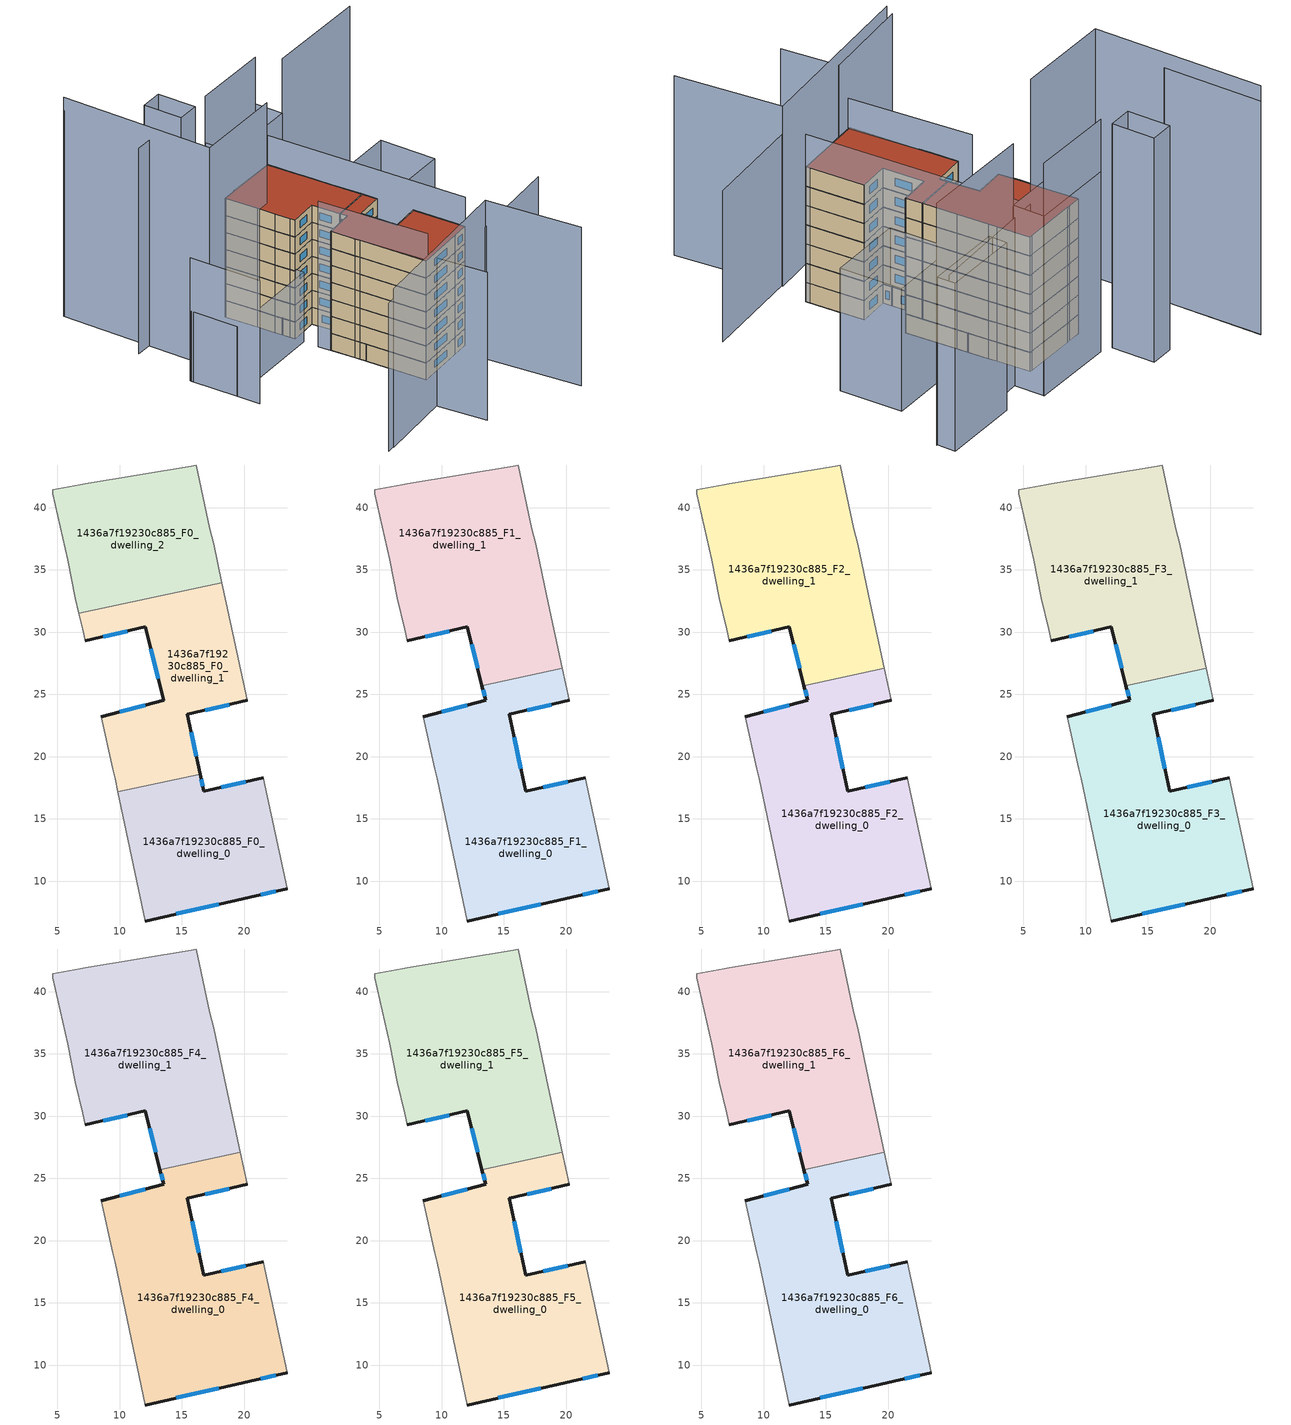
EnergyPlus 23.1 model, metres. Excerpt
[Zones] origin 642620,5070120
1436a7f19230c885_F0_dwelling_0
 floor ground (EU_floor_Construction): 23.44,9.39 21.55,18.3 16.74,17.2 16.45,18.57 9.85,17.16 12.04,6.79 20.44,8.69 z0
 wall outside (EU_wall_Construction): 23.44,9.39 20.44,8.69 12.04,6.79 / 16.45,18.57 16.74,17.2 21.55,18.3 z0:3
 wall adiabatic (EU_wall_Construction): 12.04,6.79 9.85,17.16 / 21.55,18.3 23.44,9.39 z0:3
 wall to 1436a7f19230c885_F0_dwelling_1 (EU_wall_Construction): 9.85,17.16 16.45,18.57 z0:3
 window (EU_Window_Construction): 22.55,9.18 21.33,8.9 / 17.95,8.13 14.53,7.36 / 16.54,18.16 16.66,17.61 / 18.17,17.53 20.12,17.97 z0.89:2.11
1436a7f19230c885_F0_dwelling_1
 floor ground (EU_floor_Construction): 16.45,18.57 15.44,23.4 20.24,24.5 18.55,32.31 18.2,33.96 6.73,31.51 7.04,30.21 7.24,29.31 12.04,30.41 13.54,24.51 8.54,23.21 9.44,19 9.64,18.2 9.85,17.16 z0
 wall outside (EU_wall_Construction): 8.54,23.21 13.54,24.51 12.04,30.41 7.24,29.31 / 20.24,24.5 15.44,23.4 16.45,18.57 z0:3
 wall adiabatic (EU_wall_Construction): 7.24,29.31 7.04,30.21 6.73,31.51 / 18.2,33.96 18.55,32.31 20.24,24.5 / 9.85,17.16 9.64,18.2 9.44,19 8.54,23.21 z0:3
 wall to 1436a7f19230c885_F0_dwelling_2 (EU_wall_Construction): 6.73,31.51 18.2,33.96 z0:3
 window (EU_Window_Construction): 10.02,23.59 12.06,24.12 / 13.1,26.26 12.49,28.66 / 10.61,30.08 8.66,29.64 / 18.82,24.18 16.87,23.73 / 15.74,21.97 16.15,20.01 z0.89:2.11
1436a7f19230c885_F0_dwelling_2
 floor ground (EU_floor_Construction): 18.2,33.96 17.55,37.11 17.25,38.31 16.15,43.42 15.75,43.32 7.24,41.92 6.84,41.82 4.64,41.42 4.64,41.12 5.84,35.82 6.44,32.71 6.73,31.51 z0
 wall adiabatic (EU_wall_Construction): 6.73,31.51 6.44,32.71 5.84,35.82 4.64,41.12 4.64,41.42 6.84,41.82 7.24,41.92 15.75,43.32 16.15,43.42 17.25,38.31 17.55,37.11 18.2,33.96 z0:3
1436a7f19230c885_F1_dwelling_0
 floor to 1436a7f19230c885_F0_dwelling_0 (EU_floor_Construction): 23.44,9.39 21.55,18.3 16.74,17.2 16.45,18.57 9.86,17.16 12.04,6.79 20.44,8.69 z3
 floor to 1436a7f19230c885_F0_dwelling_1 (EU_floor_Construction): 16.45,18.57 15.44,23.4 20.24,24.5 19.68,27.08 13.24,25.71 13.54,24.51 8.54,23.21 9.44,19 9.64,18.2 9.86,17.16 z3
 wall outside (EU_wall_Construction): 23.44,9.39 20.44,8.69 12.04,6.79 / 8.54,23.21 13.54,24.51 13.24,25.71 / 20.24,24.5 15.44,23.4 16.74,17.2 21.55,18.3 z3:6
 wall adiabatic (EU_wall_Construction): 12.04,6.79 9.64,18.2 9.44,19 8.54,23.21 / 19.68,27.08 20.24,24.5 / 21.55,18.3 23.44,9.39 z3:6
 wall to 1436a7f19230c885_F1_dwelling_1 (EU_wall_Construction): 13.24,25.71 19.68,27.08 z3:6
 window (EU_Window_Construction): 22.55,9.18 21.33,8.9 / 17.95,8.13 14.53,7.36 / 10.02,23.59 12.06,24.12 / 13.45,24.86 13.33,25.35 / 18.82,24.18 16.87,23.73 / 15.83,21.56 16.36,19.04 / 18.17,17.53 20.12,17.97 z3.89:5.11
1436a7f19230c885_F1_dwelling_1
 floor to 1436a7f19230c885_F0_dwelling_1 (EU_floor_Construction): 19.68,27.08 18.55,32.31 18.2,33.96 6.73,31.51 7.04,30.21 7.24,29.31 12.04,30.41 13.24,25.71 z3
 floor to 1436a7f19230c885_F0_dwelling_2 (EU_floor_Construction): 18.2,33.96 17.55,37.11 17.25,38.31 16.15,43.42 15.75,43.32 7.24,41.92 6.84,41.82 4.64,41.42 4.64,41.12 5.84,35.82 6.44,32.71 6.73,31.51 z3
 wall outside (EU_wall_Construction): 13.24,25.71 12.04,30.41 7.24,29.31 z3:6
 wall adiabatic (EU_wall_Construction): 7.24,29.31 7.04,30.21 6.44,32.71 5.84,35.82 4.64,41.12 4.64,41.42 6.84,41.82 7.24,41.92 15.75,43.32 16.15,43.42 17.25,38.31 17.55,37.11 18.55,32.31 19.68,27.08 z3:6
 window (EU_Window_Construction): 12.88,27.1 12.4,29.01 / 10.61,30.08 8.66,29.64 z3.89:5.11
1436a7f19230c885_F2_dwelling_0
 floor to 1436a7f19230c885_F1_dwelling_0 (EU_floor_Construction): 23.44,9.39 21.55,18.3 16.74,17.2 15.44,23.4 20.24,24.5 19.68,27.08 13.24,25.71 13.54,24.51 8.54,23.21 9.44,19 9.64,18.2 12.04,6.79 20.44,8.69 z6
 wall outside (EU_wall_Construction): 23.44,9.39 20.44,8.69 12.04,6.79 / 8.54,23.21 13.54,24.51 13.24,25.71 / 20.24,24.5 15.44,23.4 16.74,17.2 21.55,18.3 z6:9
 wall adiabatic (EU_wall_Construction): 12.04,6.79 9.64,18.2 9.44,19 8.54,23.21 / 19.68,27.08 20.24,24.5 / 21.55,18.3 23.44,9.39 z6:9
 wall to 1436a7f19230c885_F2_dwelling_1 (EU_wall_Construction): 13.24,25.71 19.68,27.08 z6:9
 window (EU_Window_Construction): 22.55,9.18 21.33,8.9 / 17.95,8.13 14.53,7.36 / 10.02,23.59 12.06,24.12 / 13.45,24.86 13.33,25.35 / 18.82,24.18 16.87,23.73 / 15.83,21.56 16.36,19.04 / 18.17,17.53 20.12,17.97 z6.89:8.11
1436a7f19230c885_F2_dwelling_1
 floor to 1436a7f19230c885_F1_dwelling_1 (EU_floor_Construction): 19.68,27.08 18.55,32.31 17.55,37.11 17.25,38.31 16.15,43.42 15.75,43.32 7.24,41.92 6.84,41.82 4.64,41.42 4.64,41.12 5.84,35.82 6.44,32.71 7.04,30.21 7.24,29.31 12.04,30.41 13.24,25.71 z6
 wall outside (EU_wall_Construction): 13.24,25.71 12.04,30.41 7.24,29.31 z6:9
 wall adiabatic (EU_wall_Construction): 7.24,29.31 7.04,30.21 6.44,32.71 5.84,35.82 4.64,41.12 4.64,41.42 6.84,41.82 7.24,41.92 15.75,43.32 16.15,43.42 17.25,38.31 17.55,37.11 18.55,32.31 19.68,27.08 z6:9
 window (EU_Window_Construction): 12.88,27.1 12.4,29.01 / 10.61,30.08 8.66,29.64 z6.89:8.11
1436a7f19230c885_F3_dwelling_0
 floor to 1436a7f19230c885_F2_dwelling_0 (EU_floor_Construction): 23.44,9.39 21.55,18.3 16.74,17.2 15.44,23.4 20.24,24.5 19.68,27.08 13.24,25.71 13.54,24.51 8.54,23.21 9.44,19 9.64,18.2 12.04,6.79 20.44,8.69 z9
 wall outside (EU_wall_Construction): 23.44,9.39 20.44,8.69 12.04,6.79 / 8.54,23.21 13.54,24.51 13.24,25.71 / 20.24,24.5 15.44,23.4 16.74,17.2 21.55,18.3 z9:12
 wall adiabatic (EU_wall_Construction): 12.04,6.79 9.64,18.2 9.44,19 8.54,23.21 / 19.68,27.08 20.24,24.5 / 21.55,18.3 23.44,9.39 z9:12
 wall to 1436a7f19230c885_F3_dwelling_1 (EU_wall_Construction): 13.24,25.71 19.68,27.08 z9:12
 window (EU_Window_Construction): 22.55,9.18 21.33,8.9 / 17.95,8.13 14.53,7.36 / 10.02,23.59 12.06,24.12 / 13.45,24.86 13.33,25.35 / 18.82,24.18 16.87,23.73 / 15.83,21.56 16.36,19.04 / 18.17,17.53 20.12,17.97 z9.89:11.11
1436a7f19230c885_F3_dwelling_1
 floor to 1436a7f19230c885_F2_dwelling_1 (EU_floor_Construction): 19.68,27.08 18.55,32.31 17.55,37.11 17.25,38.31 16.15,43.42 15.75,43.32 7.24,41.92 6.84,41.82 4.64,41.42 4.64,41.12 5.84,35.82 6.44,32.71 7.04,30.21 7.24,29.31 12.04,30.41 13.24,25.71 z9
 wall outside (EU_wall_Construction): 13.24,25.71 12.04,30.41 7.24,29.31 z9:12
 wall adiabatic (EU_wall_Construction): 7.24,29.31 7.04,30.21 6.44,32.71 5.84,35.82 4.64,41.12 4.64,41.42 6.84,41.82 7.24,41.92 15.75,43.32 16.15,43.42 17.25,38.31 17.55,37.11 18.55,32.31 19.68,27.08 z9:12
 window (EU_Window_Construction): 12.88,27.1 12.4,29.01 / 10.61,30.08 8.66,29.64 z9.89:11.11
1436a7f19230c885_F4_dwelling_0
 floor to 1436a7f19230c885_F3_dwelling_0 (EU_floor_Construction): 23.44,9.39 21.55,18.3 16.74,17.2 15.44,23.4 20.24,24.5 19.68,27.08 13.24,25.71 13.54,24.51 8.54,23.21 9.44,19 9.64,18.2 12.04,6.79 20.44,8.69 z12
 wall outside (EU_wall_Construction): 23.44,9.39 20.44,8.69 12.04,6.79 / 8.54,23.21 13.54,24.51 13.24,25.71 / 20.24,24.5 15.44,23.4 16.74,17.2 21.55,18.3 z12:15
 wall adiabatic (EU_wall_Construction): 12.04,6.79 9.64,18.2 9.44,19 8.54,23.21 / 19.68,27.08 20.24,24.5 / 21.55,18.3 23.44,9.39 z12:15
 wall to 1436a7f19230c885_F4_dwelling_1 (EU_wall_Construction): 13.24,25.71 19.68,27.08 z12:15
 window (EU_Window_Construction): 22.55,9.18 21.33,8.9 / 17.95,8.13 14.53,7.36 / 10.02,23.59 12.06,24.12 / 13.45,24.86 13.33,25.35 / 18.82,24.18 16.87,23.73 / 15.83,21.56 16.36,19.04 / 18.17,17.53 20.12,17.97 z12.89:14.11
1436a7f19230c885_F4_dwelling_1
 floor to 1436a7f19230c885_F3_dwelling_1 (EU_floor_Construction): 19.68,27.08 18.55,32.31 17.55,37.11 17.25,38.31 16.15,43.42 15.75,43.32 7.24,41.92 6.84,41.82 4.64,41.42 4.64,41.12 5.84,35.82 6.44,32.71 7.04,30.21 7.24,29.31 12.04,30.41 13.24,25.71 z12
 wall outside (EU_wall_Construction): 13.24,25.71 12.04,30.41 7.24,29.31 z12:15
 wall adiabatic (EU_wall_Construction): 7.24,29.31 7.04,30.21 6.44,32.71 5.84,35.82 4.64,41.12 4.64,41.42 6.84,41.82 7.24,41.92 15.75,43.32 16.15,43.42 17.25,38.31 17.55,37.11 18.55,32.31 19.68,27.08 z12:15
 window (EU_Window_Construction): 12.88,27.1 12.4,29.01 / 10.61,30.08 8.66,29.64 z12.89:14.11
1436a7f19230c885_F5_dwelling_0
 floor to 1436a7f19230c885_F4_dwelling_0 (EU_floor_Construction): 23.44,9.39 21.55,18.3 16.74,17.2 15.44,23.4 20.24,24.5 19.68,27.08 13.24,25.71 13.54,24.51 8.54,23.21 9.44,19 9.64,18.2 12.04,6.79 20.44,8.69 z15
 wall outside (EU_wall_Construction): 23.44,9.39 20.44,8.69 12.04,6.79 / 8.54,23.21 13.54,24.51 13.24,25.71 / 20.24,24.5 15.44,23.4 16.74,17.2 21.55,18.3 z15:18
 wall adiabatic (EU_wall_Construction): 12.04,6.79 9.64,18.2 9.44,19 8.54,23.21 / 19.68,27.08 20.24,24.5 / 21.55,18.3 23.44,9.39 z15:18
 wall to 1436a7f19230c885_F5_dwelling_1 (EU_wall_Construction): 13.24,25.71 19.68,27.08 z15:18
 window (EU_Window_Construction): 22.55,9.18 21.33,8.9 / 17.95,8.13 14.53,7.36 / 10.02,23.59 12.06,24.12 / 13.45,24.86 13.33,25.35 / 18.82,24.18 16.87,23.73 / 15.83,21.56 16.36,19.04 / 18.17,17.53 20.12,17.97 z15.89:17.11
1436a7f19230c885_F5_dwelling_1
 floor to 1436a7f19230c885_F4_dwelling_1 (EU_floor_Construction): 19.68,27.08 18.55,32.31 17.55,37.11 17.25,38.31 16.15,43.42 15.75,43.32 7.24,41.92 6.84,41.82 4.64,41.42 4.64,41.12 5.84,35.82 6.44,32.71 7.04,30.21 7.24,29.31 12.04,30.41 13.24,25.71 z15
 wall outside (EU_wall_Construction): 13.24,25.71 12.04,30.41 7.24,29.31 z15:18
 wall adiabatic (EU_wall_Construction): 7.24,29.31 7.04,30.21 6.44,32.71 5.84,35.82 4.64,41.12 4.64,41.42 6.84,41.82 7.24,41.92 15.75,43.32 16.15,43.42 17.25,38.31 17.55,37.11 18.55,32.31 19.68,27.08 z15:18
 window (EU_Window_Construction): 12.88,27.1 12.4,29.01 / 10.61,30.08 8.66,29.64 z15.89:17.11
1436a7f19230c885_F6_dwelling_0
 floor to 1436a7f19230c885_F5_dwelling_0 (EU_floor_Construction): 23.44,9.39 21.55,18.3 16.74,17.2 15.44,23.4 20.24,24.5 19.68,27.08 13.24,25.71 13.54,24.51 8.54,23.21 9.44,19 9.64,18.2 12.04,6.79 20.44,8.69 z18
 wall outside (EU_wall_Construction): 23.44,9.39 20.44,8.69 12.04,6.79 / 8.54,23.21 13.54,24.51 13.24,25.71 / 20.24,24.5 15.44,23.4 16.74,17.2 21.55,18.3 z18:21
 wall adiabatic (EU_wall_Construction): 12.04,6.79 9.64,18.2 9.44,19 8.54,23.21 / 19.68,27.08 20.24,24.5 / 21.55,18.3 23.44,9.39 z18:21
 wall to 1436a7f19230c885_F6_dwelling_1 (EU_wall_Construction): 13.24,25.71 19.68,27.08 z18:21
 window (EU_Window_Construction): 22.55,9.18 21.33,8.9 / 17.95,8.13 14.53,7.36 / 10.02,23.59 12.06,24.12 / 13.45,24.86 13.33,25.35 / 18.82,24.18 16.87,23.73 / 15.83,21.56 16.36,19.04 / 18.17,17.53 20.12,17.97 z18.89:20.11
 roof outside (EU_roof_Construction): 19.68,27.08 20.24,24.5 15.44,23.4 16.74,17.2 21.55,18.3 23.44,9.39 20.44,8.69 12.04,6.79 9.64,18.2 9.44,19 8.54,23.21 13.54,24.51 13.24,25.71 z21
1436a7f19230c885_F6_dwelling_1
 floor to 1436a7f19230c885_F5_dwelling_1 (EU_floor_Construction): 19.68,27.08 18.55,32.31 17.55,37.11 17.25,38.31 16.15,43.42 15.75,43.32 7.24,41.92 6.84,41.82 4.64,41.42 4.64,41.12 5.84,35.82 6.44,32.71 7.04,30.21 7.24,29.31 12.04,30.41 13.24,25.71 z18
 wall outside (EU_wall_Construction): 13.24,25.71 12.04,30.41 7.24,29.31 z18:21
 wall adiabatic (EU_wall_Construction): 7.24,29.31 7.04,30.21 6.44,32.71 5.84,35.82 4.64,41.12 4.64,41.42 6.84,41.82 7.24,41.92 15.75,43.32 16.15,43.42 17.25,38.31 17.55,37.11 18.55,32.31 19.68,27.08 z18:21
 window (EU_Window_Construction): 12.88,27.1 12.4,29.01 / 10.61,30.08 8.66,29.64 z18.89:20.11
 roof outside (EU_roof_Construction): 16.15,43.42 17.25,38.31 17.55,37.11 18.55,32.31 19.68,27.08 13.24,25.71 12.04,30.41 7.24,29.31 7.04,30.21 6.44,32.71 5.84,35.82 4.64,41.12 4.64,41.42 6.84,41.82 7.24,41.92 15.75,43.32 z21
shading: 8.05,25.29 12.4,6.84 z0:25.7; -5.46,-2.83 22.6,4.46 / 22.6,4.46 26.72,-11.4 / 20.16,44.02 6.84,41.82 / 6.84,41.82 6.03,46.72 / 6.03,46.72 19.35,48.92 / 19.35,48.92 20.16,44.02 z0:28; -6.78,-3.01 7.62,0.72 / 7.62,0.72 9.83,-7.82 / 23.44,9.39 16.15,43.42 / 16.15,43.42 36.75,47.83 / 25.4,47.78 37.67,49.82 / 37.67,49.82 38.13,47.01 / 38.13,47.01 25.86,44.97 / 25.86,44.97 25.4,47.78 z0:26.1; 22.24,4.19 38.35,8.29 z0:23.5; 7.54,27.81 -10.79,24.41 / -10.79,24.41 -12.29,32.48 / -12.29,32.48 6.04,35.88 / 6.04,35.88 7.54,27.81 z0:12.3; 23.15,35.61 35.17,37.75 / 35.17,37.75 36.87,28.19 / 36.87,28.19 24.85,26.05 / 24.85,26.05 23.15,35.61 z0:19.1; -12.32,32.65 -10.04,20.48 z0:21.7; -11.67,59.28 -9.17,44.13 / -9.17,44.13 -11.86,43.68 z0:36.3; 7.94,35.82 -7.38,33.29 / -7.38,33.29 -11.68,59.3 z0:38.7; 3.14,53.73 4.25,47.15 / 4.25,47.15 0.54,46.53 / 0.54,46.53 -0.57,53.1 / -0.57,53.1 3.14,53.73 z0:34.9; 19.37,48.84 6.04,46.72 z0:36.2; 38.24,46.97 20.15,44.02 z0:37.6
[Building]
EU S2 Campaign: North Axis=0; Terrain=City; Solar Distribution=FullExterior
[Site:Location]
Lyon-Bron: Latitude=45.75; Longitude=5; Time Zone=1; Elevation=198
[SizingPeriod:WeatherFileDays]
AnnualSizingPeriod: Begin Month=1; Begin Day of Month=1; End Month=12; End Day of Month=31; Day of Week for Start Day=Monday; Use Weather File Daylight Saving Period=No; Use Weather File Rain and Snow Indicators=No
[MATERIAL]
EU_InternalMass_Material: Roughness=MediumRough; Thickness=0.1; Conductivity=1; Density=1800; Specific Heat=900; Thermal Absorptance=0.9; Solar Absorptance=0.7; Visible Absorptance=0.7
[MATERIAL:NOMASS] Roughness=MediumRough; Thermal Absorptance=0.9; Solar Absorptance=0.7; Visible Absorptance=0.7
Name | Thermal Resistance
EU_wall_NoMass | 0.461361
EU_roof_NoMass | 0.361991
EU_floor_NoMass | 0.398804
[WINDOWMATERIAL:SIMPLEGLAZINGSYSTEM]
EU_Window_SimpleGlazing: UFactor=2.4225; Solar Heat Gain Coefficient=0.75; Visible Transmittance=0.75
[CONSTRUCTION]
EU_wall_Construction: EU_wall_NoMass
EU_roof_Construction: EU_roof_NoMass
EU_floor_Construction: EU_floor_NoMass
EU_InternalMass_Construction: EU_InternalMass_Material
EU_Window_Construction: EU_Window_SimpleGlazing
[ZONE] Type=1; Multiplier=1; Ceiling Height=autocalculate; Floor Area=autocalculate; Part of Total Floor Area=Yes
Name | Volume
1436a7f19230c885_F0_dwelling_0 | 348.701
1436a7f19230c885_F1_dwelling_0; 1436a7f19230c885_F2_dwelling_0; 1436a7f19230c885_F3_dwelling_0; 1436a7f19230c885_F4_dwelling_0; 1436a7f19230c885_F5_dwelling_0; 1436a7f19230c885_F6_dwelling_0 | 523.041
1436a7f19230c885_F0_dwelling_1 | 348.715
1436a7f19230c885_F1_dwelling_1; 1436a7f19230c885_F2_dwelling_1; 1436a7f19230c885_F3_dwelling_1; 1436a7f19230c885_F4_dwelling_1; 1436a7f19230c885_F5_dwelling_1; 1436a7f19230c885_F6_dwelling_1 | 523.053
1436a7f19230c885_F0_dwelling_2 | 348.686
[INTERNALMASS] Construction=EU_InternalMass_Construction
Name | Zone or ZoneList | Surface Area
1436a7f19230c885_F0_dwelling_0_EU_InternalMass | 1436a7f19230c885_F0_dwelling_0 | 116.234
1436a7f19230c885_F0_dwelling_1_EU_InternalMass | 1436a7f19230c885_F0_dwelling_1 | 116.238
1436a7f19230c885_F0_dwelling_2_EU_InternalMass | 1436a7f19230c885_F0_dwelling_2 | 116.228
1436a7f19230c885_F1_dwelling_0_EU_InternalMass | 1436a7f19230c885_F1_dwelling_0 | 174.347
1436a7f19230c885_F1_dwelling_1_EU_InternalMass | 1436a7f19230c885_F1_dwelling_1 | 174.351
1436a7f19230c885_F2_dwelling_0_EU_InternalMass | 1436a7f19230c885_F2_dwelling_0 | 174.347
1436a7f19230c885_F2_dwelling_1_EU_InternalMass | 1436a7f19230c885_F2_dwelling_1 | 174.351
1436a7f19230c885_F3_dwelling_0_EU_InternalMass | 1436a7f19230c885_F3_dwelling_0 | 174.347
1436a7f19230c885_F3_dwelling_1_EU_InternalMass | 1436a7f19230c885_F3_dwelling_1 | 174.351
1436a7f19230c885_F4_dwelling_0_EU_InternalMass | 1436a7f19230c885_F4_dwelling_0 | 174.347
1436a7f19230c885_F4_dwelling_1_EU_InternalMass | 1436a7f19230c885_F4_dwelling_1 | 174.351
1436a7f19230c885_F5_dwelling_0_EU_InternalMass | 1436a7f19230c885_F5_dwelling_0 | 174.347
1436a7f19230c885_F5_dwelling_1_EU_InternalMass | 1436a7f19230c885_F5_dwelling_1 | 174.351
1436a7f19230c885_F6_dwelling_0_EU_InternalMass | 1436a7f19230c885_F6_dwelling_0 | 174.347
1436a7f19230c885_F6_dwelling_1_EU_InternalMass | 1436a7f19230c885_F6_dwelling_1 | 174.351
[OTHEREQUIPMENT] Fuel Type=Electricity; Design Level Calculation Method=Watts/Area; Power per Zone Floor Area=1; Fraction Latent=0; Fraction Radiant=0; Fraction Lost=0; Carbon Dioxide Generation Rate=0; EndUse Subcategory=EU_Step8_InternalGains
Name | Zone or ZoneList or Space or SpaceList | Schedule
EU_Step8_InternalGain_1436a7f19230c885_F0_dwelling_0_f000 | 1436a7f19230c885_F0_dwelling_0 | EU_Step8_GainSchedule_1436a7f19230c885_F0_dwelling_0_f000
EU_Step8_InternalGain_1436a7f19230c885_F0_dwelling_1_f000 | 1436a7f19230c885_F0_dwelling_1 | EU_Step8_GainSchedule_1436a7f19230c885_F0_dwelling_1_f000
EU_Step8_InternalGain_1436a7f19230c885_F0_dwelling_2_f000 | 1436a7f19230c885_F0_dwelling_2 | EU_Step8_GainSchedule_1436a7f19230c885_F0_dwelling_2_f000
EU_Step8_InternalGain_1436a7f19230c885_F1_dwelling_0_f000 | 1436a7f19230c885_F1_dwelling_0 | EU_Step8_GainSchedule_1436a7f19230c885_F1_dwelling_0_f000
EU_Step8_InternalGain_1436a7f19230c885_F1_dwelling_1_f000 | 1436a7f19230c885_F1_dwelling_1 | EU_Step8_GainSchedule_1436a7f19230c885_F1_dwelling_1_f000
EU_Step8_InternalGain_1436a7f19230c885_F2_dwelling_0_f000 | 1436a7f19230c885_F2_dwelling_0 | EU_Step8_GainSchedule_1436a7f19230c885_F2_dwelling_0_f000
EU_Step8_InternalGain_1436a7f19230c885_F2_dwelling_1_f000 | 1436a7f19230c885_F2_dwelling_1 | EU_Step8_GainSchedule_1436a7f19230c885_F2_dwelling_1_f000
EU_Step8_InternalGain_1436a7f19230c885_F3_dwelling_0_f000 | 1436a7f19230c885_F3_dwelling_0 | EU_Step8_GainSchedule_1436a7f19230c885_F3_dwelling_0_f000
EU_Step8_InternalGain_1436a7f19230c885_F3_dwelling_1_f000 | 1436a7f19230c885_F3_dwelling_1 | EU_Step8_GainSchedule_1436a7f19230c885_F3_dwelling_1_f000
EU_Step8_InternalGain_1436a7f19230c885_F4_dwelling_0_f000 | 1436a7f19230c885_F4_dwelling_0 | EU_Step8_GainSchedule_1436a7f19230c885_F4_dwelling_0_f000
EU_Step8_InternalGain_1436a7f19230c885_F4_dwelling_1_f000 | 1436a7f19230c885_F4_dwelling_1 | EU_Step8_GainSchedule_1436a7f19230c885_F4_dwelling_1_f000
EU_Step8_InternalGain_1436a7f19230c885_F5_dwelling_0_f000 | 1436a7f19230c885_F5_dwelling_0 | EU_Step8_GainSchedule_1436a7f19230c885_F5_dwelling_0_f000
EU_Step8_InternalGain_1436a7f19230c885_F5_dwelling_1_f000 | 1436a7f19230c885_F5_dwelling_1 | EU_Step8_GainSchedule_1436a7f19230c885_F5_dwelling_1_f000
EU_Step8_InternalGain_1436a7f19230c885_F6_dwelling_0_f000 | 1436a7f19230c885_F6_dwelling_0 | EU_Step8_GainSchedule_1436a7f19230c885_F6_dwelling_0_f000
EU_Step8_InternalGain_1436a7f19230c885_F6_dwelling_1_f000 | 1436a7f19230c885_F6_dwelling_1 | EU_Step8_GainSchedule_1436a7f19230c885_F6_dwelling_1_f000
[ZONEVENTILATION:DESIGNFLOWRATE] Schedule=EU_AlwaysOn; Design Flow Rate Calculation Method=AirChanges/Hour; Air Changes per Hour=0.68; Ventilation Type=Natural; Fan Pressure Rise=0; Fan Total Efficiency=1; Constant Term Coefficient=1; Temperature Term Coefficient=0; Velocity Term Coefficient=0; Velocity Squared Term Coefficient=0; Minimum Indoor Temperature=-100; Maximum Indoor Temperature=100; Delta Temperature=-100; Minimum Outdoor Temperature=-100; Maximum Outdoor Temperature=100; Maximum Wind Speed=40
Name | Zone or ZoneList or Space or SpaceList
EU_ConstantAir_1436a7f19230c885_F0_dwelling_0 | 1436a7f19230c885_F0_dwelling_0
EU_ConstantAir_1436a7f19230c885_F0_dwelling_1 | 1436a7f19230c885_F0_dwelling_1
EU_ConstantAir_1436a7f19230c885_F0_dwelling_2 | 1436a7f19230c885_F0_dwelling_2
EU_ConstantAir_1436a7f19230c885_F1_dwelling_0 | 1436a7f19230c885_F1_dwelling_0
EU_ConstantAir_1436a7f19230c885_F1_dwelling_1 | 1436a7f19230c885_F1_dwelling_1
EU_ConstantAir_1436a7f19230c885_F2_dwelling_0 | 1436a7f19230c885_F2_dwelling_0
EU_ConstantAir_1436a7f19230c885_F2_dwelling_1 | 1436a7f19230c885_F2_dwelling_1
EU_ConstantAir_1436a7f19230c885_F3_dwelling_0 | 1436a7f19230c885_F3_dwelling_0
EU_ConstantAir_1436a7f19230c885_F3_dwelling_1 | 1436a7f19230c885_F3_dwelling_1
EU_ConstantAir_1436a7f19230c885_F4_dwelling_0 | 1436a7f19230c885_F4_dwelling_0
EU_ConstantAir_1436a7f19230c885_F4_dwelling_1 | 1436a7f19230c885_F4_dwelling_1
EU_ConstantAir_1436a7f19230c885_F5_dwelling_0 | 1436a7f19230c885_F5_dwelling_0
EU_ConstantAir_1436a7f19230c885_F5_dwelling_1 | 1436a7f19230c885_F5_dwelling_1
EU_ConstantAir_1436a7f19230c885_F6_dwelling_0 | 1436a7f19230c885_F6_dwelling_0
EU_ConstantAir_1436a7f19230c885_F6_dwelling_1 | 1436a7f19230c885_F6_dwelling_1
[HVACTEMPLATE:THERMOSTAT] Constant Heating Setpoint=20; Constant Cooling Setpoint=50
EU_HeatOnly_1436a7f19230c885_F0_dwelling_0; EU_HeatOnly_1436a7f19230c885_F0_dwelling_1; EU_HeatOnly_1436a7f19230c885_F0_dwelling_2; EU_HeatOnly_1436a7f19230c885_F1_dwelling_0; EU_HeatOnly_1436a7f19230c885_F1_dwelling_1; EU_HeatOnly_1436a7f19230c885_F2_dwelling_0; EU_HeatOnly_1436a7f19230c885_F2_dwelling_1; EU_HeatOnly_1436a7f19230c885_F3_dwelling_0; EU_HeatOnly_1436a7f19230c885_F3_dwelling_1; EU_HeatOnly_1436a7f19230c885_F4_dwelling_0; EU_HeatOnly_1436a7f19230c885_F4_dwelling_1; EU_HeatOnly_1436a7f19230c885_F5_dwelling_0; EU_HeatOnly_1436a7f19230c885_F5_dwelling_1; EU_HeatOnly_1436a7f19230c885_F6_dwelling_0; EU_HeatOnly_1436a7f19230c885_F6_dwelling_1
[HVACTEMPLATE:ZONE:IDEALLOADSAIRSYSTEM] System Availability Schedule=EU_AlwaysOn; Maximum Heating Supply Air Temperature=50; Minimum Cooling Supply Air Temperature=13; Maximum Heating Supply Air Humidity Ratio=0.0156; Minimum Cooling Supply Air Humidity Ratio=0.0077; Heating Limit=NoLimit; Cooling Limit=NoLimit; Heating Availability Schedule=EU_AlwaysOn; Cooling Availability Schedule=EU_CoolingOff; Dehumidification Control Type=ConstantSensibleHeatRatio; Cooling Sensible Heat Ratio=0.7; Dehumidification Setpoint=60; Humidification Control Type=None; Humidification Setpoint=30; Outdoor Air Method=None; Outdoor Air Flow Rate per Person=0.00944; Outdoor Air Flow Rate per Zone Floor Area=0; Outdoor Air Flow Rate per Zone=0; Demand Controlled Ventilation Type=None; Outdoor Air Economizer Type=NoEconomizer; Heat Recovery Type=None; Sensible Heat Recovery Effectiveness=0.7; Latent Heat Recovery Effectiveness=0.65
Name | Template Thermostat
1436a7f19230c885_F0_dwelling_0 | EU_HeatOnly_1436a7f19230c885_F0_dwelling_0
1436a7f19230c885_F0_dwelling_1 | EU_HeatOnly_1436a7f19230c885_F0_dwelling_1
1436a7f19230c885_F0_dwelling_2 | EU_HeatOnly_1436a7f19230c885_F0_dwelling_2
1436a7f19230c885_F1_dwelling_0 | EU_HeatOnly_1436a7f19230c885_F1_dwelling_0
1436a7f19230c885_F1_dwelling_1 | EU_HeatOnly_1436a7f19230c885_F1_dwelling_1
1436a7f19230c885_F2_dwelling_0 | EU_HeatOnly_1436a7f19230c885_F2_dwelling_0
1436a7f19230c885_F2_dwelling_1 | EU_HeatOnly_1436a7f19230c885_F2_dwelling_1
1436a7f19230c885_F3_dwelling_0 | EU_HeatOnly_1436a7f19230c885_F3_dwelling_0
1436a7f19230c885_F3_dwelling_1 | EU_HeatOnly_1436a7f19230c885_F3_dwelling_1
1436a7f19230c885_F4_dwelling_0 | EU_HeatOnly_1436a7f19230c885_F4_dwelling_0
1436a7f19230c885_F4_dwelling_1 | EU_HeatOnly_1436a7f19230c885_F4_dwelling_1
1436a7f19230c885_F5_dwelling_0 | EU_HeatOnly_1436a7f19230c885_F5_dwelling_0
1436a7f19230c885_F5_dwelling_1 | EU_HeatOnly_1436a7f19230c885_F5_dwelling_1
1436a7f19230c885_F6_dwelling_0 | EU_HeatOnly_1436a7f19230c885_F6_dwelling_0
1436a7f19230c885_F6_dwelling_1 | EU_HeatOnly_1436a7f19230c885_F6_dwelling_1
[SIZING:ZONE] Zone Cooling Design Supply Air Temperature Input Method=SupplyAirTemperature; Zone Cooling Design Supply Air Temperature=13; Zone Heating Design Supply Air Temperature Input Method=SupplyAirTemperature; Zone Heating Design Supply Air Temperature=50; Zone Cooling Design Supply Air Humidity Ratio=0.008; Zone Heating Design Supply Air Humidity Ratio=0.008; Cooling Design Air Flow Method=DesignDay; Cooling Design Air Flow Rate=0; Cooling Minimum Air Flow per Zone Floor Area=0.000762; Cooling Minimum Air Flow=0; Cooling Minimum Air Flow Fraction=0.2; Heating Design Air Flow Method=DesignDay; Heating Design Air Flow Rate=0; Heating Maximum Air Flow per Zone Floor Area=0.002032; Heating Maximum Air Flow=0.141576; Heating Maximum Air Flow Fraction=0.3; Account for Dedicated Outdoor Air System=No; Dedicated Outdoor Air System Control Strategy=NeutralSupplyAir; Dedicated Outdoor Air Low Setpoint Temperature for Design=autosize; Dedicated Outdoor Air High Setpoint Temperature for Design=autosize; Zone Load Sizing Method=Sensible Load Only No Latent Load; Zone Latent Cooling Design Supply Air Humidity Ratio Input Method=HumidityRatioDifference; Zone Cooling Design Supply Air Humidity Ratio Difference=0.005; Zone Latent Heating Design Supply Air Humidity Ratio Input Method=HumidityRatioDifference; Zone Humidification Design Supply Air Humidity Ratio Difference=0.005
1436a7f19230c885_F0_dwelling_0; 1436a7f19230c885_F0_dwelling_1; 1436a7f19230c885_F0_dwelling_2; 1436a7f19230c885_F1_dwelling_0; 1436a7f19230c885_F1_dwelling_1; 1436a7f19230c885_F2_dwelling_0; 1436a7f19230c885_F2_dwelling_1; 1436a7f19230c885_F3_dwelling_0; 1436a7f19230c885_F3_dwelling_1; 1436a7f19230c885_F4_dwelling_0; 1436a7f19230c885_F4_dwelling_1; 1436a7f19230c885_F5_dwelling_0; 1436a7f19230c885_F5_dwelling_1; 1436a7f19230c885_F6_dwelling_0; 1436a7f19230c885_F6_dwelling_1
[SCHEDULE:CONSTANT]
Name | Hourly Value
EU_AlwaysOn | 1
EU_CoolingOff | 0
[SCHEDULE:FILE] Column Number=1; Rows to Skip at Top=0; Number of Hours of Data=8760; Column Separator=Comma; Interpolate to Timestep=No; Minutes per Item=60; Adjust Schedule for Daylight Savings=Yes
Name | File
EU_Step8_GainSchedule_1436a7f19230c885_F0_dwelling_0_f000 | ../../schedules/1436a7f19230c885/1436a7f19230c885_F0_dwelling_0_f000_gain.csv
EU_Step8_GainSchedule_1436a7f19230c885_F0_dwelling_1_f000 | ../../schedules/1436a7f19230c885/1436a7f19230c885_F0_dwelling_1_f000_gain.csv
EU_Step8_GainSchedule_1436a7f19230c885_F0_dwelling_2_f000 | ../../schedules/1436a7f19230c885/1436a7f19230c885_F0_dwelling_2_f000_gain.csv
EU_Step8_GainSchedule_1436a7f19230c885_F1_dwelling_0_f000 | ../../schedules/1436a7f19230c885/1436a7f19230c885_F1_dwelling_0_f000_gain.csv
EU_Step8_GainSchedule_1436a7f19230c885_F1_dwelling_1_f000 | ../../schedules/1436a7f19230c885/1436a7f19230c885_F1_dwelling_1_f000_gain.csv
EU_Step8_GainSchedule_1436a7f19230c885_F2_dwelling_0_f000 | ../../schedules/1436a7f19230c885/1436a7f19230c885_F2_dwelling_0_f000_gain.csv
EU_Step8_GainSchedule_1436a7f19230c885_F2_dwelling_1_f000 | ../../schedules/1436a7f19230c885/1436a7f19230c885_F2_dwelling_1_f000_gain.csv
EU_Step8_GainSchedule_1436a7f19230c885_F3_dwelling_0_f000 | ../../schedules/1436a7f19230c885/1436a7f19230c885_F3_dwelling_0_f000_gain.csv
EU_Step8_GainSchedule_1436a7f19230c885_F3_dwelling_1_f000 | ../../schedules/1436a7f19230c885/1436a7f19230c885_F3_dwelling_1_f000_gain.csv
EU_Step8_GainSchedule_1436a7f19230c885_F4_dwelling_0_f000 | ../../schedules/1436a7f19230c885/1436a7f19230c885_F4_dwelling_0_f000_gain.csv
EU_Step8_GainSchedule_1436a7f19230c885_F4_dwelling_1_f000 | ../../schedules/1436a7f19230c885/1436a7f19230c885_F4_dwelling_1_f000_gain.csv
EU_Step8_GainSchedule_1436a7f19230c885_F5_dwelling_0_f000 | ../../schedules/1436a7f19230c885/1436a7f19230c885_F5_dwelling_0_f000_gain.csv
EU_Step8_GainSchedule_1436a7f19230c885_F5_dwelling_1_f000 | ../../schedules/1436a7f19230c885/1436a7f19230c885_F5_dwelling_1_f000_gain.csv
EU_Step8_GainSchedule_1436a7f19230c885_F6_dwelling_0_f000 | ../../schedules/1436a7f19230c885/1436a7f19230c885_F6_dwelling_0_f000_gain.csv
EU_Step8_GainSchedule_1436a7f19230c885_F6_dwelling_1_f000 | ../../schedules/1436a7f19230c885/1436a7f19230c885_F6_dwelling_1_f000_gain.csv
